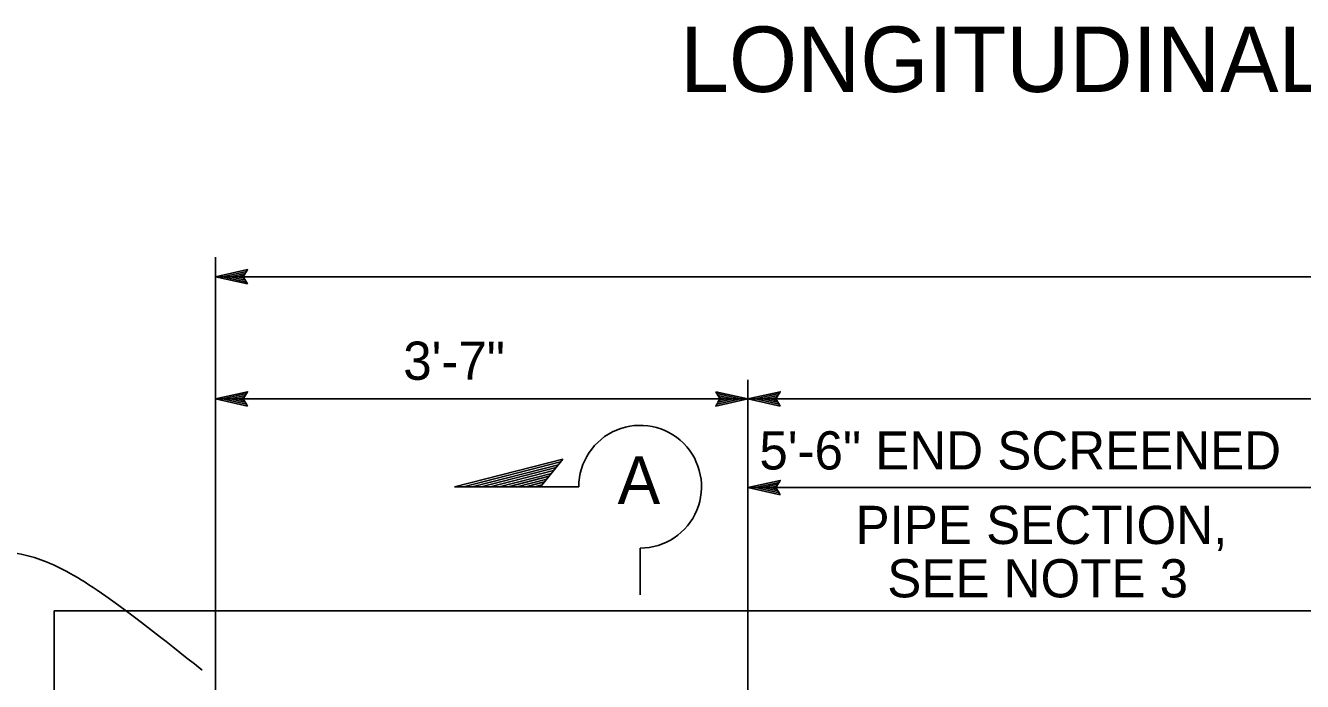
# Model space of a CAD drawing. Extents: x -893 to 867, y -474 to 712.
# Drawn here: x -666.9 to -432.9, y -80.4 to 39.8 of the extents above; entities that cross this region are included whole.
import ezdxf

# ---------------------------------------------------------------- set-up
doc = ezdxf.new("R2010")
doc.units = 0
for name, color, linetype in [('df_DETAIL', 7, 'Continuous'), ('df_DETAIL-anno', 7, 'Continuous'), ('pp_PRESENTATION', 7, 'Continuous')]:
    doc.layers.add(name, color=color, linetype=linetype)

msp = doc.modelspace()

# ---------------------------------------------------------------- linework, layer by layer
at = {"layer": 'df_DETAIL'}
for q in [(-661.69, -179.91), (-240.05, -67.51)]:
    msp.add_line((-661.69, -67.51), q, dxfattribs=at)
at = {"layer": 'df_DETAIL-anno'}
for p, q in [((-632.14, -128.48), (-632.14, -2.68)), ((-632.14, -6.27), (-103.18, -6.27)), ((-534.52, -176.41), (-534.52, -25.16)), ((-632.14, -28.66), (-534.52, -28.66)), ((-534.52, -28.66), (-103.17, -28.66)), ((-534.52, -44.92), (-415.9, -44.92))]:
    msp.add_line(p, q, dxfattribs=at)
for points in [[(-626.23, -7.59), (-632.14, -6.27), (-626.23, -4.96), (-626.44, -5.31), (-630.77, -6.27), (-626.44, -7.24), (-626.65, -6.89), (-629.42, -6.27), (-626.65, -5.66), (-626.86, -6.01), (-628.06, -6.28), (-626.86, -6.54), (-627.02, -6.27), (-626.23, -4.96), (-627.02, -6.27)], [(-626.23, -7.59), (-632.14, -6.27), (-626.23, -4.96), (-626.44, -5.31), (-630.77, -6.27), (-626.44, -7.24), (-626.65, -6.89), (-629.42, -6.27), (-626.65, -5.66), (-626.86, -6.01), (-628.06, -6.28), (-626.86, -6.54), (-627.02, -6.27), (-626.23, -4.96), (-627.02, -6.27)], [(-626.23, -29.98), (-632.14, -28.66), (-626.23, -27.35), (-626.44, -27.7), (-630.77, -28.66), (-626.44, -29.63), (-626.65, -29.28), (-629.42, -28.66), (-626.65, -28.05), (-626.86, -28.4), (-628.06, -28.66), (-626.86, -28.93), (-627.02, -28.66), (-626.23, -27.35), (-627.02, -28.66)], [(-626.23, -29.98), (-632.14, -28.66), (-626.23, -27.35), (-626.44, -27.7), (-630.77, -28.66), (-626.44, -29.63), (-626.65, -29.28), (-629.42, -28.66), (-626.65, -28.05), (-626.86, -28.4), (-628.06, -28.66), (-626.86, -28.93), (-627.02, -28.66), (-626.23, -27.35), (-627.02, -28.66)], [(-540.42, -27.34), (-534.52, -28.66), (-540.43, -29.97), (-540.22, -29.62), (-535.89, -28.66), (-540.22, -27.69), (-540.01, -28.04), (-537.24, -28.66), (-540.01, -29.27), (-539.79, -28.92), (-538.6, -28.66), (-539.8, -28.39), (-539.64, -28.66), (-540.43, -29.97), (-539.64, -28.66)], [(-540.42, -27.34), (-534.52, -28.66), (-540.43, -29.97), (-540.22, -29.62), (-535.89, -28.66), (-540.22, -27.69), (-540.01, -28.04), (-537.24, -28.66), (-540.01, -29.27), (-539.79, -28.92), (-538.6, -28.66), (-539.8, -28.39), (-539.64, -28.66), (-540.43, -29.97), (-539.64, -28.66)], [(-528.61, -29.98), (-534.52, -28.66), (-528.61, -27.35), (-528.82, -27.7), (-533.15, -28.66), (-528.82, -29.63), (-529.03, -29.28), (-531.8, -28.66), (-529.03, -28.05), (-529.24, -28.4), (-530.44, -28.66), (-529.24, -28.93), (-529.4, -28.66), (-528.61, -27.35), (-529.4, -28.66)], [(-528.61, -29.98), (-534.52, -28.66), (-528.61, -27.35), (-528.82, -27.7), (-533.15, -28.66), (-528.82, -29.63), (-529.03, -29.28), (-531.8, -28.66), (-529.03, -28.05), (-529.24, -28.4), (-530.44, -28.66), (-529.24, -28.93), (-529.4, -28.66), (-528.61, -27.35), (-529.4, -28.66)], [(-528.61, -46.24), (-534.52, -44.92), (-528.61, -43.61), (-528.82, -43.96), (-533.15, -44.92), (-528.82, -45.89), (-529.03, -45.54), (-531.8, -44.93), (-529.03, -44.31), (-529.24, -44.66), (-530.44, -44.93), (-529.24, -45.2), (-529.4, -44.92), (-528.61, -43.61), (-529.4, -44.92)]]:
    msp.add_lwpolyline(points, close=True, dxfattribs=at)
msp.add_open_spline([(-694.99, -56.07), (-674.69, -56.07), (-663.7, -56.07), (-649.88, -66.15), (-634.58, -78.37)], degree=3, dxfattribs=at)
at = {"layer": 'pp_PRESENTATION'}
for p, q in [((-588.32, -44.76), (-568.42, -39.69)), ((-572.53, -44.76), (-568.42, -39.69)), ((-586.68, -44.76), (-568.85, -40.21)), ((-585.05, -44.76), (-569.27, -40.74)), ((-583.41, -44.76), (-569.7, -41.26)), ((-581.77, -44.76), (-570.13, -41.79)), ((-580.14, -44.76), (-570.55, -42.32)), ((-578.5, -44.76), (-570.98, -42.84)), ((-576.87, -44.76), (-571.4, -43.37)), ((-575.23, -44.76), (-571.83, -43.89)), ((-573.59, -44.76), (-572.26, -44.42)), ((-565.53, -44.76), (-588.32, -44.76)), ((-565.53, -44.66), (-565.53, -44.66)), ((-554.28, -56.01), (-554.28, -64.57))]:
    msp.add_line(p, q, dxfattribs=at)
msp.add_arc((-554.28, -44.76), 11.25, 269.9995, 180, dxfattribs=at)

# ---------------------------------------------------------------- texts
at = {"layer": 'df_DETAIL-anno'}
for s, height, p in [('LONGITUDINAL SECTION - MINIMUM SCREENED PIPE HEIGHT', 12, (-546.92, 27.59)), ('3\'-7"', 7, (-597.7, -25.16)), ('5\'-6" END SCREENED', 7.0004, (-532.42, -41.6)), ('PIPE SECTION,', 7.0004, (-514.79, -55.26)), ('SEE NOTE 3', 7, (-508.98, -65.04))]:
    msp.add_text(s, height=height, dxfattribs=at).set_placement(p)
at = {"layer": 'pp_PRESENTATION'}
msp.add_text('A', height=8.75, dxfattribs=at).set_placement((-558.41, -47.91))

doc.saveas('drawing.dxf')
